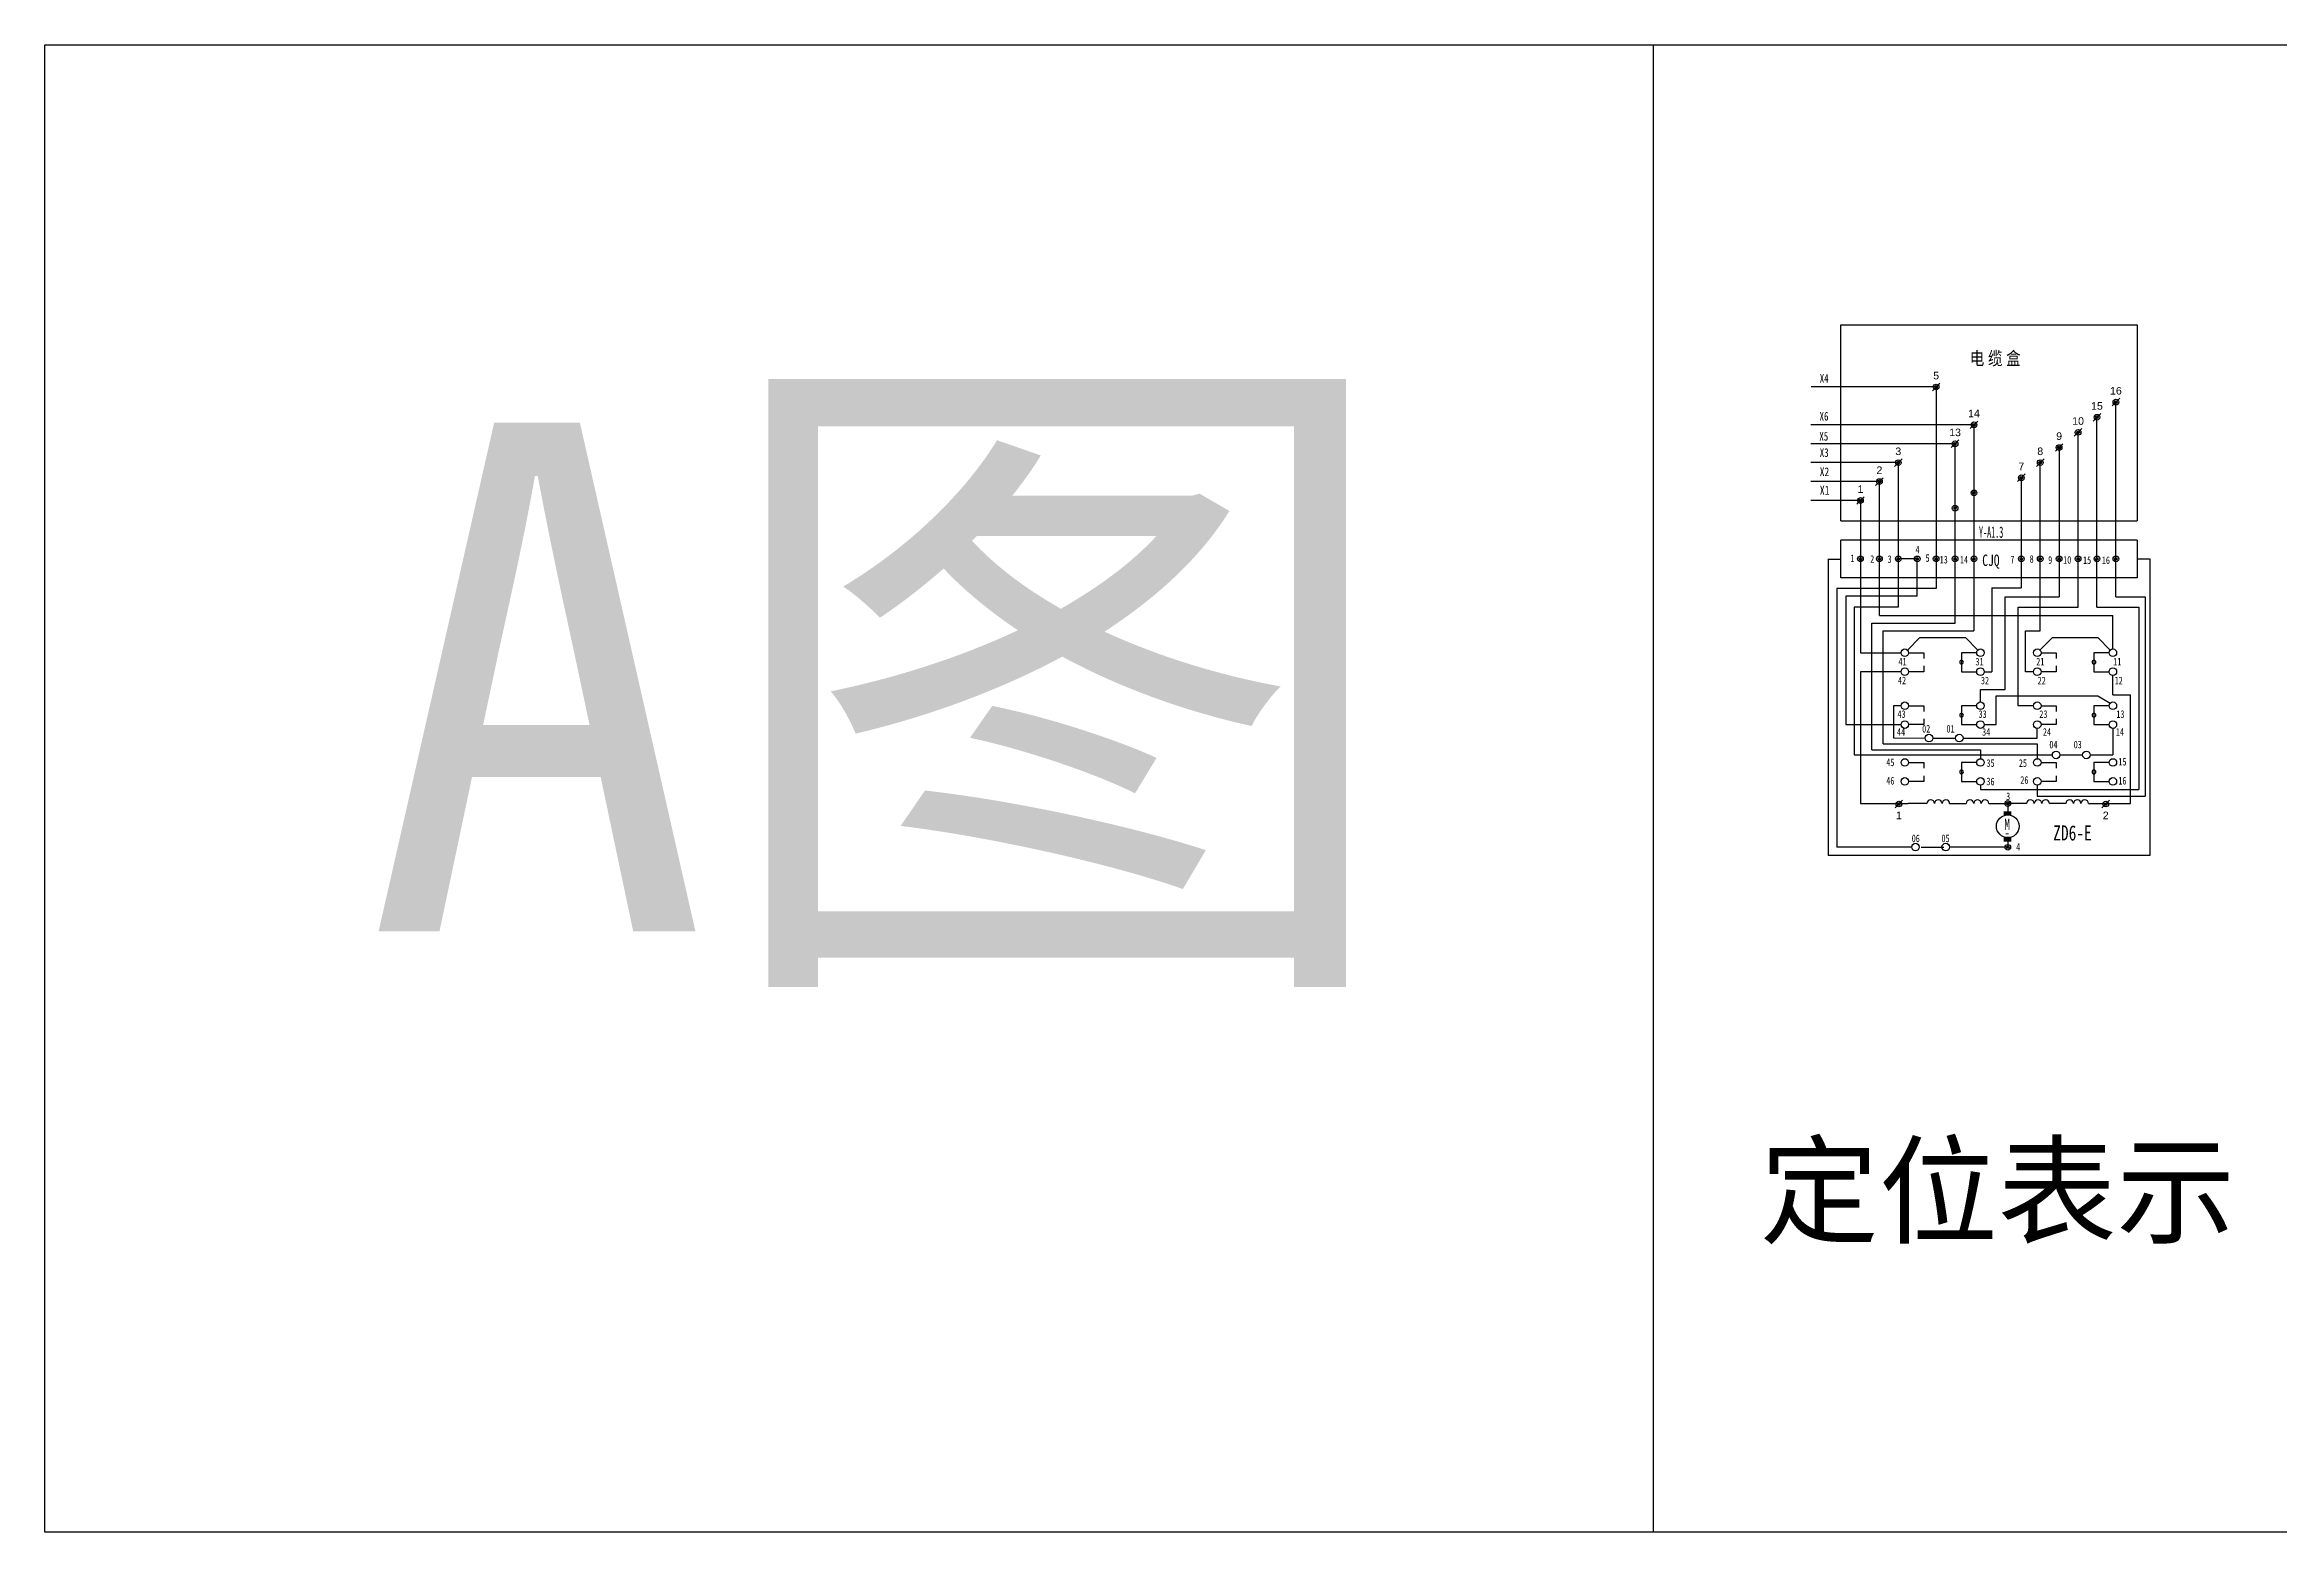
# Model space of a CAD drawing. Header units: millimetres. Extents: x 683 to 10813, y 550 to 4251.
# Drawn here: x 989 to 1580, y 2830 to 3223 of the extents above; entities that cross this region are included whole.
import ezdxf
from ezdxf.enums import TextEntityAlignment as Align

# ---------------------------------------------------------------- set-up
doc = ezdxf.new("R2010")
doc.units = ezdxf.units.MM
doc.layers.add('1', color=1, linetype='Continuous')
doc.styles.add('HZ', font='NSimSun.ttf', dxfattribs={"width": 0.7})
doc.styles.get("Standard").update_dxf_attribs({"font": 'arial.ttf'})

# ---------------------------------------------------------------- blocks, each defined once
blk = doc.blocks.new('DZ01')
blk.add_line((-1, -1), (1, 1))
at = {"layer": '1'}
for radius in [0.75, 0.35]:
    blk.add_circle((0, 0), radius, dxfattribs=at)
for p in [(0, 2), (0, -4)]:
    blk.add_attdef('DZH', text='', height=2).set_placement(p, align=Align.CENTER)
blk = doc.blocks.new('DZ02')
blk.add_line((-1, -1), (1, 1))
at = {"layer": '1'}
for radius in [0.75, 0.35]:
    blk.add_circle((0, 0), radius, dxfattribs=at)
blk.add_attdef('DZH', text='', height=2).set_placement((0, -4), align=Align.CENTER)
blk = doc.blocks.new('JD73')
at = {"layer": '1'}
for radius in [0.75, 0.35]:
    blk.add_circle((0, 0), radius, dxfattribs=at)

msp = doc.modelspace()

# ---------------------------------------------------------------- linework, layer by layer
for p, q in [((1164.34, 3222.71), (1414.34, 3222.71)), ((1414.34, 3222.71), (1414.34, 2829.58)), ((1414.34, 3222.71), (1593.34, 3222.71)), ((1463.99, 3148.65), (1542.27, 3148.65)), ((1463.99, 3096.87), (1463.99, 3148.65)), ((1542.27, 3148.65), (1542.27, 3096.87)), ((1536.67, 3076.83), (1536.67, 3128.26)), ((1499.15, 3122.26), (1456, 3122.26)), ((1499.15, 3122.26), (1499.15, 3067.81)), ((1526.67, 3074.08), (1526.67, 3120.26)), ((1474.15, 3107.26), (1456, 3107.26)), ((1474.15, 3071.85), (1474.15, 3107.26)), ((1516.67, 3067.85), (1516.67, 3112.26)), ((1463.99, 3096.87), (1542.27, 3096.87)), ((1542.27, 3091.81), (1463.99, 3091.81)), ((1463.99, 3081.81), (1463.99, 3091.81)), ((1542.27, 3091.81), (1542.27, 3081.81)), ((1460.63, 3086.81), (1460.63, 3008.46)), ((1460.63, 3086.79), (1463.99, 3086.79)), ((1484.15, 3086.81), (1479.15, 3086.81)), ((1484.15, 3077.01), (1484.15, 3086.81)), ((1542.27, 3086.81), (1545.63, 3086.81)), ((1545.63, 3086.81), (1545.63, 3008.46)), ((1542.27, 3081.81), (1463.99, 3081.81)), ((1465.31, 3077.01), (1465.31, 3043.02)), ((1484.15, 3077.01), (1465.31, 3077.01)), ((1474.15, 3071.85), (1535.87, 3071.85)), ((1510.79, 3048.02), (1510.79, 3074.08)), ((1510.79, 3074.08), (1526.67, 3074.08)), ((1535.87, 3063.02), (1535.87, 3071.85)), ((1536.67, 3076.83), (1544.43, 3076.83)), ((1544.43, 3076.83), (1544.43, 3024.08)), ((1475.16, 3037.93), (1475.16, 3067.81)), ((1475.16, 3067.81), (1499.15, 3067.81)), ((1512.75, 3057.02), (1512.75, 3067.85)), ((1512.75, 3067.85), (1516.67, 3067.85)), ((1516.58, 3062.73), (1519.87, 3066.02)), ((1519.87, 3066.02), (1531.87, 3066.02)), ((1531.87, 3066.02), (1535.16, 3062.73)), ((1516.87, 3062.02), (1520.87, 3062.02)), ((1520.87, 3062.02), (1520.87, 3060.52)), ((1530.87, 3062.02), (1530.87, 3057.02)), ((1534.87, 3062.02), (1530.87, 3062.02)), ((1514.87, 3057.02), (1512.75, 3057.02)), ((1520.87, 3057.02), (1516.87, 3057.02)), ((1520.87, 3058.52), (1520.87, 3057.02)), ((1530.87, 3057.02), (1534.87, 3057.02)), ((1535.87, 3050.87), (1535.87, 3056.02)), ((1535.87, 3050.87), (1540.55, 3050.87)), ((1540.55, 3022.16), (1540.55, 3050.87)), ((1465.31, 3043.02), (1479.87, 3043.02)), ((1477.92, 3048.02), (1477.92, 3039.5)), ((1479.87, 3048.02), (1477.92, 3048.02)), ((1481.87, 3048.02), (1485.87, 3048.02)), ((1485.87, 3043.02), (1481.87, 3043.02)), ((1485.87, 3048.02), (1485.87, 3046.52)), ((1485.87, 3044.52), (1485.87, 3043.02)), ((1514.87, 3048.02), (1510.79, 3048.02)), ((1516.87, 3048.02), (1520.87, 3048.02)), ((1520.87, 3043.02), (1516.87, 3043.02)), ((1520.87, 3048.02), (1520.87, 3046.52)), ((1520.87, 3044.52), (1520.87, 3043.02)), ((1475.16, 3037.93), (1515.87, 3037.93)), ((1477.92, 3039.5), (1486.26, 3039.46)), ((1496.26, 3039.46), (1515.86, 3039.46)), ((1515.86, 3039.46), (1515.87, 3042.02)), ((1515.87, 3037.93), (1515.87, 3034.02)), ((1481.87, 3033.02), (1485.87, 3033.02)), ((1485.87, 3033.02), (1485.87, 3031.52)), ((1516.87, 3033.02), (1520.87, 3033.02)), ((1520.87, 3033.02), (1520.87, 3031.52)), ((1530.87, 3033.02), (1530.87, 3028.02)), ((1534.87, 3033.02), (1530.87, 3033.02)), ((1485.87, 3028.02), (1481.87, 3028.02)), ((1485.87, 3029.52), (1485.87, 3028.02)), ((1515.87, 3027.02), (1515.87, 3024.08)), ((1520.87, 3028.02), (1516.87, 3028.02)), ((1520.87, 3029.52), (1520.87, 3028.02)), ((1530.87, 3028.02), (1534.87, 3028.02)), ((1513.08, 3022.16), (1508.08, 3022.16)), ((1515.87, 3024.08), (1544.43, 3024.08)), ((1523.44, 3022.16), (1519.08, 3022.16)), ((1529.44, 3022.16), (1535.08, 3022.16)), ((1535.08, 3022.16), (1540.55, 3022.16)), ((1545.63, 3008.46), (1460.63, 3008.46))]:
    msp.add_line(p, q)
at = {"color": 7, "true_color": 0xffffff}
for p, q in [((1489.15, 3132.26), (1456.09, 3132.26)), ((1489.15, 3132.26), (1489.15, 3079.03)), ((1531.67, 3074.08), (1531.67, 3124.26)), ((1494.15, 3117.26), (1456, 3117.26)), ((1494.15, 3069.83), (1494.15, 3117.26)), ((1462.86, 3079.03), (1462.86, 3018.21)), ((1489.15, 3079.03), (1462.86, 3079.03)), ((1531.67, 3074.08), (1542.75, 3074.08)), ((1542.75, 3074.08), (1542.75, 3025.84)), ((1472.13, 3036.4), (1472.13, 3069.83)), ((1472.13, 3069.83), (1494.15, 3069.83)), ((1481.87, 3062.02), (1485.87, 3062.02)), ((1485.87, 3062.02), (1485.87, 3060.52)), ((1479.87, 3057.02), (1469.13, 3057.02)), ((1469.13, 3057.02), (1469.13, 3022.15)), ((1485.87, 3057.02), (1481.87, 3057.02)), ((1485.87, 3058.52), (1485.87, 3057.02)), ((1472.13, 3036.4), (1500.87, 3036.4)), ((1500.87, 3036.4), (1500.87, 3034.02)), ((1495.87, 3033.02), (1495.87, 3028.02)), ((1499.87, 3033.02), (1495.87, 3033.02)), ((1495.87, 3028.02), (1499.87, 3028.02)), ((1500.87, 3027.02), (1500.87, 3025.84)), ((1500.87, 3025.84), (1542.75, 3025.84)), ((1469.13, 3022.15), (1481.72, 3022.16)), ((1486.72, 3022.16), (1481.72, 3022.16)), ((1492.72, 3022.16), (1497.08, 3022.16)), ((1503.08, 3022.16), (1508.08, 3022.16)), ((1508.08, 3022.16), (1508.08, 3019.16)), ((1462.86, 3018.16), (1462.86, 3010.66)), ((1508.08, 3013.16), (1508.08, 3010.66)), ((1482.69, 3010.66), (1462.86, 3010.66)), ((1508.08, 3010.66), (1492.69, 3010.66))]:
    msp.add_line(p, q, dxfattribs=at)
at = {"color": 3}
for p, q in [((1521.67, 3116.26), (1521.67, 3076.83)), ((1479.15, 3112.26), (1456, 3112.26)), ((1479.15, 3112.26), (1479.15, 3074.11)), ((1511.67, 3108.26), (1511.67, 3079.2)), ((1469.15, 3102.26), (1456, 3102.25)), ((1469.15, 3102.26), (1469.15, 3062.02)), ((1503.87, 3079.2), (1503.87, 3057.02)), ((1503.87, 3079.2), (1511.67, 3079.2)), ((1467.5, 3074.11), (1467.5, 3035.02)), ((1479.15, 3074.11), (1467.5, 3074.11)), ((1507.37, 3052.3), (1507.37, 3076.83)), ((1507.37, 3076.83), (1521.67, 3076.83)), ((1481.58, 3062.73), (1484.87, 3066.02)), ((1484.87, 3066.02), (1496.87, 3066.02)), ((1496.87, 3066.02), (1500.16, 3062.73)), ((1469.15, 3062.02), (1479.87, 3062.02)), ((1495.87, 3062.02), (1495.87, 3057.02)), ((1499.87, 3062.02), (1495.87, 3062.02)), ((1495.87, 3057.02), (1499.87, 3057.02)), ((1501.87, 3057.02), (1503.87, 3057.02)), ((1500.87, 3052.3), (1507.37, 3052.3)), ((1500.87, 3049.02), (1500.87, 3052.3)), ((1505.05, 3043.02), (1505.05, 3050.63)), ((1505.05, 3050.63), (1519.87, 3050.63)), ((1519.87, 3050.63), (1531.87, 3050.63)), ((1531.87, 3050.63), (1535.16, 3048.73)), ((1499.87, 3048.02), (1495.87, 3048.02)), ((1495.87, 3048.02), (1495.87, 3043.02)), ((1495.87, 3043.02), (1499.87, 3043.02)), ((1501.87, 3043.02), (1505.05, 3043.02)), ((1534.87, 3048.02), (1530.87, 3048.02)), ((1530.87, 3048.02), (1530.87, 3043.02)), ((1530.87, 3043.02), (1534.87, 3043.02)), ((1535.87, 3042.02), (1535.87, 3035.02)), ((1467.5, 3035.02), (1519.87, 3035.02)), ((1529.87, 3035.02), (1535.87, 3035.02))]:
    msp.add_line(p, q, dxfattribs=at)
msp.add_lwpolyline([(989.14, 3222.71), (2131.29, 3222.71), (2131.29, 2829.58), (989.14, 2829.58)], close=True)
for points in [[(1495.37, 3059.52, 1), (1496.37, 3059.52, 1)], [(1530.37, 3059.52, 1), (1531.37, 3059.52, 1)], [(1495.37, 3045.52, 1), (1496.37, 3045.52, 1)], [(1530.37, 3045.52, 1), (1531.37, 3045.52, 1)], [(1495.37, 3030.52, 1), (1496.37, 3030.52, 1)], [(1530.37, 3030.52, 1), (1531.37, 3030.52, 1)]]:
    msp.add_lwpolyline(points, format="xyb", close=True)
for points in [[(1508, 3020.11, 2, 2, 0), (1508, 3019.16, 2, 2, 0)], [(1508, 3013.16, 2, 2, 0), (1508, 3012.1, 2, 2, 0)]]:
    msp.add_lwpolyline(points, format="xyseb")
for centre, radius in [((1480.87, 3062.02), 1), ((1500.87, 3062.02), 1), ((1515.87, 3062.02), 1), ((1535.87, 3062.02), 1), ((1480.87, 3057.02), 1), ((1500.87, 3057.02), 1), ((1515.87, 3057.02), 1), ((1535.87, 3057.02), 1), ((1480.87, 3048.02), 1), ((1500.87, 3048.02), 1), ((1515.87, 3048.02), 1), ((1535.87, 3048.02), 1), ((1480.87, 3043.02), 1), ((1500.87, 3043.02), 1), ((1515.87, 3043.02), 1), ((1535.87, 3043.02), 1), ((1487.26, 3039.46), 1), ((1495.26, 3039.46), 1), ((1480.87, 3033.02), 1), ((1500.87, 3033.02), 1), ((1515.87, 3033.02), 1), ((1520.87, 3035.02), 1), ((1528.87, 3035.02), 1), ((1535.87, 3033.02), 1), ((1480.87, 3028.02), 1), ((1500.87, 3028.02), 1), ((1515.87, 3028.02), 1), ((1535.87, 3028.02), 1), ((1508.08, 3016.16), 3), ((1483.69, 3010.66), 1), ((1491.69, 3010.66), 1)]:
    msp.add_circle(centre, radius)
at = {"color": 7, "true_color": 0xffffff}
for centre in [(1487.72, 3022.16), (1489.72, 3022.16), (1491.72, 3022.16), (1498.08, 3022.16), (1500.08, 3022.16), (1502.08, 3022.16)]:
    msp.add_arc(centre, 1, 0, 180, dxfattribs=at)
for centre in [(1514.08, 3022.16), (1516.08, 3022.16), (1518.08, 3022.16), (1524.44, 3022.16), (1526.44, 3022.16), (1528.44, 3022.16)]:
    msp.add_arc(centre, 1, 0, 180)
at = {"layer": '1'}
for p, q in [((1488.26, 3039.46), (1494.26, 3039.46)), ((1521.87, 3035.02), (1527.87, 3035.02))]:
    msp.add_line(p, q, dxfattribs=at)
at = {"layer": '1', "color": 7, "true_color": 0xffffff}
msp.add_line((1485.17, 3010.66), (1491.17, 3010.66), dxfattribs=at)

# ---------------------------------------------------------------- block references
ref = msp.add_blockref('DZ01', (1489.15, 3132.26))
ref.add_attrib('DZH', '5', dxfattribs={"height": 2}).set_placement((1489.15, 3134.26), align=Align.CENTER)
ref = msp.add_blockref('DZ01', (1536.67, 3128.26))
ref.add_attrib('DZH', '16', dxfattribs={"height": 2}).set_placement((1536.67, 3130.26), align=Align.CENTER)
ref = msp.add_blockref('DZ01', (1499.15, 3122.26))
ref.add_attrib('DZH', '14', dxfattribs={"height": 2}).set_placement((1499.15, 3124.26), align=Align.CENTER)
ref = msp.add_blockref('DZ01', (1531.67, 3124.26))
ref.add_attrib('DZH', '15', dxfattribs={"height": 2}).set_placement((1531.67, 3126.26), align=Align.CENTER)
ref = msp.add_blockref('DZ01', (1494.15, 3117.26))
ref.add_attrib('DZH', '13', dxfattribs={"height": 2}).set_placement((1494.15, 3119.26), align=Align.CENTER)
ref = msp.add_blockref('DZ01', (1521.67, 3116.26))
ref.add_attrib('DZH', '9', dxfattribs={"height": 2}).set_placement((1521.67, 3118.26), align=Align.CENTER)
ref = msp.add_blockref('DZ01', (1526.67, 3120.26))
ref.add_attrib('DZH', '10', dxfattribs={"height": 2}).set_placement((1526.67, 3122.26), align=Align.CENTER)
ref = msp.add_blockref('DZ01', (1479.15, 3112.26))
ref.add_attrib('DZH', '3', dxfattribs={"height": 2}).set_placement((1479.15, 3114.26), align=Align.CENTER)
ref = msp.add_blockref('DZ01', (1516.67, 3112.26))
ref.add_attrib('DZH', '8', dxfattribs={"height": 2}).set_placement((1516.67, 3114.26), align=Align.CENTER)
ref = msp.add_blockref('DZ01', (1474.15, 3107.26))
ref.add_attrib('DZH', '2', dxfattribs={"height": 2}).set_placement((1474.15, 3109.26), align=Align.CENTER)
ref = msp.add_blockref('DZ01', (1511.67, 3108.26))
ref.add_attrib('DZH', '7', dxfattribs={"height": 2}).set_placement((1511.67, 3110.26), align=Align.CENTER)
ref = msp.add_blockref('DZ01', (1469.15, 3102.26))
ref.add_attrib('DZH', '1', dxfattribs={"height": 2}).set_placement((1469.15, 3104.26), align=Align.CENTER)
for p in [(1499.15, 3104.26), (1494.15, 3100.26), (1469.15, 3086.81), (1474.15, 3086.81), (1479.15, 3086.81), (1484.15, 3086.81), (1489.15, 3086.81), (1494.15, 3086.81), (1499.15, 3086.81), (1511.67, 3086.81), (1516.67, 3086.81), (1521.67, 3086.81), (1526.67, 3086.81), (1531.67, 3086.81), (1536.67, 3086.81)]:
    msp.add_blockref('JD73', p)
at = {"color": 7, "true_color": 0xffffff}
msp.add_blockref('DZ02', (1479.3, 3022.04), dxfattribs=at).add_auto_attribs({'DZH': '1'})
for p in [(1508.08, 3022.16), (1508.1, 3010.61)]:
    msp.add_blockref('JD73', p, dxfattribs=at)
msp.add_blockref('DZ02', (1533.98, 3022.04)).add_auto_attribs({'DZH': '2'})

# ---------------------------------------------------------------- texts
at = {"width": 0.8}
for s, p in [('电', (1498.06, 3138.07)), ('缆', (1502.86, 3138.07)), ('盒', (1507.66, 3138.07))]:
    msp.add_text(s, height=3.5, dxfattribs=at).set_placement(p)
at = {"style": 'HZ'}
for s, height, width, p in [('X4', 2.3, 0.75, (1458.38, 3133.4)), ('X6', 2.3, 0.75, (1458.33, 3123.37)), ('X5', 2.3, 0.75, (1458.27, 3118.07)), ('X3', 2.3, 0.75, (1458.38, 3113.77)), ('X2', 2.3, 0.8, (1458.38, 3108.71)), ('X1', 2.4, 0.8, (1458.38, 3103.76)), ('4', 2, 0.75, (1483.71, 3088.26)), ('Y-A1.3', 3, 0.5, (1500.47, 3092.4)), ('1', 2, 0.75, (1466.49, 3085.98)), ('2', 2, 0.75, (1471.71, 3085.79)), ('3', 2, 0.75, (1476.32, 3085.75)), ('5', 2, 0.75, (1486.33, 3086.05)), ('13', 2, 0.75, (1490.09, 3085.61)), ('14', 2, 0.75, (1495.45, 3085.61)), ('CJQ', 3, 0.75, (1501.33, 3084.96)), ('7', 2, 0.75, (1508.78, 3085.66)), ('8', 2, 0.75, (1513.87, 3085.8)), ('9', 2, 0.75, (1518.77, 3085.53)), ('10', 2, 0.75, (1522.73, 3085.56)), ('15', 2, 0.75, (1527.98, 3085.51)), ('16', 2, 0.75, (1532.96, 3085.47)), ('41                 31             21                 11', 2, 0.75, (1479.19, 3058.67)), ('42            ', 2, 0.75, (1479.06, 3053.71)), ('32            22                 12', 2, 0.75, (1501, 3053.68)), ('43                  33             23                 13', 2, 0.75, (1478.93, 3044.81)), ('02    01', 2, 0.75, (1485.45, 3040.93)), ('44                   34             24                14', 2, 0.75, (1478.81, 3040.1)), ('04    03', 2, 0.75, (1519.08, 3036.75)), ('45', 2, 0.75, (1475.97, 3032.05)), ('35', 2, 0.75, (1502.45, 3031.87)), ('25', 2, 0.75, (1511.02, 3031.87)), ('15', 2, 0.75, (1537.32, 3032.24)), ('46', 2, 0.75, (1475.97, 3027.2)), ('36', 2, 0.75, (1502.45, 3027.01)), ('3', 2, 0.75, (1507.66, 3023.09)), ('26', 2, 0.75, (1511.4, 3027.39)), ('16', 2, 0.75, (1537.32, 3027.2)), ('06    ', 2, 0.75, (1482.69, 3011.97)), ('05', 2, 0.75, (1490.58, 3011.97)), ('M', 3, 0.75, (1507.16, 3015.15)), ('-', 3, 0.75, (1507.16, 3013.02)), ('ZD6-E', 4, 0.75, (1520.09, 3012.41)), ('4', 2, 0.75, (1510.32, 3009.72))]:
    msp.add_text(s, height=height, dxfattribs=dict(at, width=width)).set_placement(p)
at = {"attachment_point": 1}
for s, width, gutter_width, insert, char_height in [('{\\fSimSun|b0|i0|c134|p2;A图}', 851.1161, 672.03, (1073.57, 3122.8), 134.4058), ('{\\fSimSun|b0|i0|c134|p2;定位表示}', 145.8788, 115.18, (1442.56, 2931.35), 23.0368)]:
    msp.add_mtext_dynamic_manual_height_columns(s, width=width, gutter_width=gutter_width, heights=[0], dxfattribs=dict(at, insert=insert, char_height=char_height))

doc.saveas('drawing.dxf')
